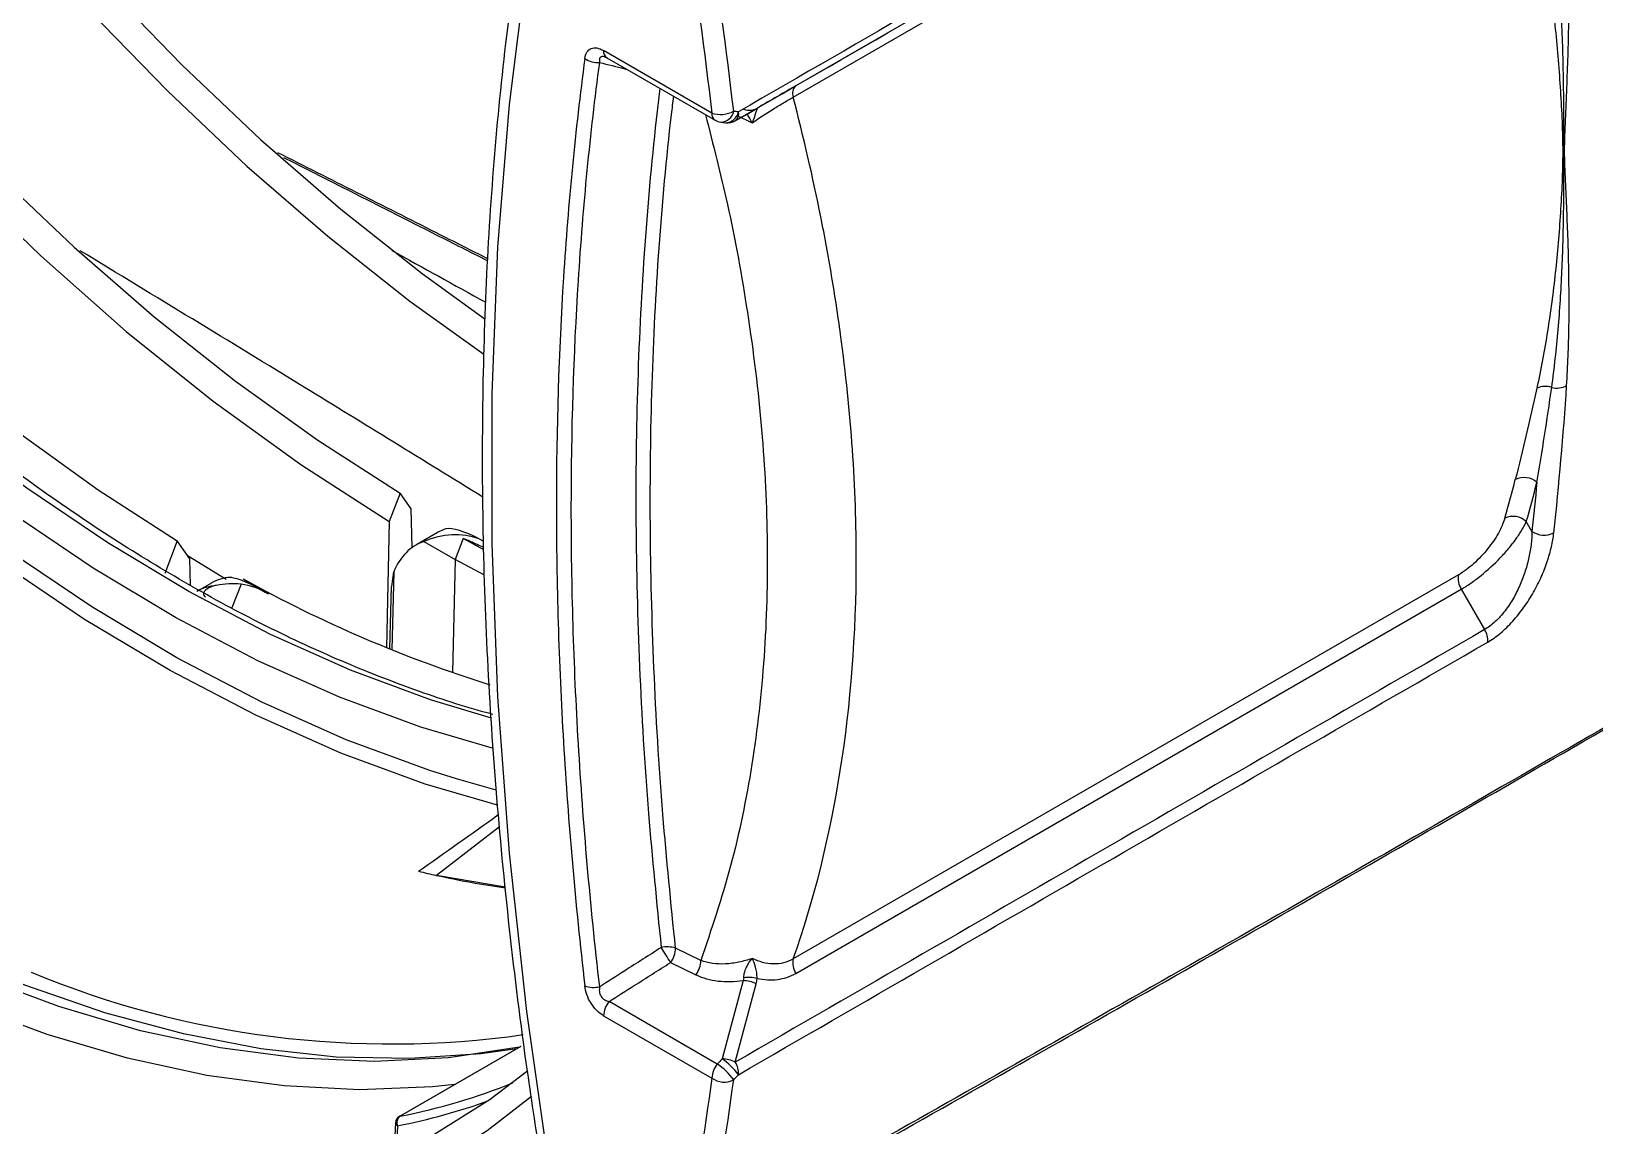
# Model space of a CAD drawing. Extents: x 9.3 to 87.2, y 1.1 to 68.8.
# Drawn here: x 59.204 to 62.226, y 48.544 to 50.66 of the extents above; entities that cross this region are included whole.
import ezdxf

# ---------------------------------------------------------------- set-up
doc = ezdxf.new("R2010")
doc.units = 0
doc.header["$MEASUREMENT"] = 0
doc.layers.add('OBJECT', color=7, linetype='CONTINUOUS')

msp = doc.modelspace()

# ---------------------------------------------------------------- linework, layer by layer
at = {"layer": 'OBJECT'}
for p, q in [((61.9679, 51.2969), (60.6818, 50.5545)), ((60.6766, 50.5326), (61.9627, 51.275)), ((60.5193, 50.5018), (60.3101, 50.6226)), ((60.3164, 50.6088), (60.5255, 50.4881)), ((60.6052, 50.5103), (60.5647, 50.4869)), ((60.5682, 50.4971), (60.5973, 50.4831)), ((60.5368, 50.4843), (60.5459, 50.4831)), ((59.9171, 49.7669), (59.8959, 49.7123)), ((59.9383, 49.7368), (59.9171, 49.7669)), ((59.8959, 49.7123), (59.8904, 49.4688)), ((59.94, 49.6621), (59.9383, 49.7368)), ((62.1044, 49.6933), (62.0935, 49.7121)), ((59.9904, 49.6917), (59.9473, 49.6668)), ((59.4861, 49.6749), (59.4618, 49.6121)), ((59.5105, 49.6402), (59.4861, 49.6749)), ((59.9626, 49.6737), (60.0231, 49.6388)), ((60.0389, 49.6793), (60.0231, 49.6388)), ((60.0786, 49.6578), (60.0389, 49.6793)), ((60.0696, 49.6789), (60.0781, 49.674)), ((59.5803, 49.6002), (59.5069, 49.6453)), ((59.5117, 49.5886), (59.5105, 49.6402)), ((60.0231, 49.6388), (60.0183, 49.4205)), ((60.0801, 49.6083), (60.0231, 49.6388)), ((59.5521, 49.5934), (59.5237, 49.577)), ((59.6093, 49.5909), (59.5917, 49.5455)), ((59.9008, 49.5869), (59.9044, 49.6148)), ((59.9044, 49.6148), (59.9011, 49.4645)), ((61.9627, 49.6092), (60.6766, 48.8667)), ((59.8993, 49.5867), (59.8966, 49.4663)), ((60.6818, 48.8389), (61.9679, 49.5813)), ((61.9679, 49.5813), (62.0129, 49.5033)), ((60.1023, 49.1932), (60.0261, 49.2147)), ((60.1089, 49.1221), (59.9871, 49.0282)), ((60.12, 49.0056), (59.9871, 49.0282)), ((60.4979, 48.8639), (60.4491, 48.8877)), ((60.4396, 48.8599), (60.4885, 48.8361)), ((60.5796, 48.8249), (60.5391, 48.6737)), ((60.5647, 48.6673), (60.6052, 48.8185)), ((60.5299, 48.6636), (60.3208, 48.7844)), ((60.3101, 48.757), (60.5193, 48.6363)), ((60.1486, 48.6969), (59.9154, 48.5623)), ((60.1501, 48.6975), (59.917, 48.5629)), ((59.9079, 48.5501), (59.9048, 48.4873)), ((59.9117, 48.5444), (59.909, 48.4892))]:
    msp.add_line(p, q, dxfattribs=at)
at = {"layer": 'OBJECT', "flags": 128}
for points in [[(58.0249, 53.0439), (58.0921, 52.8376), (58.1684, 52.6313), (58.2534, 52.4259), (58.3469, 52.2221), (58.4484, 52.0209), (58.5576, 51.823), (58.6739, 51.6292), (58.797, 51.4403), (58.9263, 51.2571), (59.0613, 51.0803), (59.2015, 50.9106), (59.3462, 50.7487), (59.495, 50.5953), (59.6472, 50.4509), (59.8022, 50.3162), (59.9594, 50.1916), (60.0811, 50.1033)], [(57.9774, 53.01), (58.0462, 52.8019), (58.1241, 52.594), (58.2108, 52.387), (58.3058, 52.1818), (58.4089, 51.9791), (58.5195, 51.7799), (58.6374, 51.5849), (58.7619, 51.3948), (58.8927, 51.2105), (59.0292, 51.0326), (59.1707, 50.8619), (59.3169, 50.699), (59.4671, 50.5446), (59.6206, 50.3994), (59.777, 50.2638), (59.9355, 50.1385), (60.0786, 50.0355)], [(57.6643, 52.8357), (57.7315, 52.6294), (57.8078, 52.4231), (57.8928, 52.2177), (57.9863, 52.0139), (58.0878, 51.8127), (58.1969, 51.6148), (58.3133, 51.421), (58.4364, 51.2322), (58.5657, 51.0489), (58.7007, 50.8721), (58.8408, 50.7024), (58.9856, 50.5405), (59.1344, 50.3871), (59.2866, 50.2427), (59.4416, 50.108), (59.5988, 49.9834), (59.7575, 49.8696), (59.9171, 49.7669)], [(58.3247, 51.3018), (58.4597, 51.1026), (58.6014, 50.9102), (58.7492, 50.7256), (58.9024, 50.5494), (59.0603, 50.3825), (59.2223, 50.2257), (59.3876, 50.0797), (59.5555, 49.945), (59.7251, 49.8224), (59.8959, 49.7123)], [(60.2064, 48.4538), (60.1618, 48.7649), (60.1282, 49.0715), (60.1058, 49.3732), (60.0946, 49.6693), (60.0946, 49.9592), (60.1058, 50.2423), (60.1282, 50.5181), (60.1618, 50.786), (60.2064, 51.0455)], [(60.0934, 49.3323), (59.9755, 49.3677), (59.8211, 49.4249), (59.6652, 49.4947), (59.5085, 49.5769), (59.3517, 49.671), (59.1955, 49.7768), (59.0404, 49.8937), (58.8873, 50.0212), (58.7367, 50.1588), (58.5893, 50.3058), (58.4458, 50.4617), (58.3067, 50.6258), (58.1727, 50.7973), (58.0444, 50.9756)], [(60.097, 49.2738), (59.9567, 49.3148), (59.7999, 49.3726), (59.6416, 49.4433), (59.4825, 49.5266), (59.3232, 49.6222), (59.1644, 49.7295), (59.0069, 49.8482), (58.8514, 49.9778), (58.6984, 50.1176), (58.5488, 50.2671), (58.403, 50.4255), (58.2619, 50.5923), (58.1259, 50.7667), (57.9957, 50.9479)], [(60.105, 49.1642), (59.965, 49.2049), (59.8022, 49.2646), (59.6378, 49.3377), (59.4725, 49.424), (59.307, 49.5231), (59.1421, 49.6345), (58.9786, 49.7578), (58.817, 49.8924), (58.6581, 50.0377), (58.5027, 50.1931), (58.3514, 50.3578), (58.2049, 50.5313), (58.0638, 50.7126), (57.9288, 50.9011)], [(60.0261, 49.2147), (59.974, 49.2311), (59.8124, 49.2904), (59.6492, 49.3631), (59.4851, 49.4488), (59.3208, 49.5472), (59.1572, 49.6578), (58.9948, 49.7802), (58.8344, 49.9138), (58.6767, 50.058), (58.5225, 50.2122), (58.3723, 50.3757), (58.2268, 50.5478), (58.0867, 50.7277), (57.9526, 50.9147)], [(59.1812, 49.8831), (59.3332, 49.7736), (59.4861, 49.6749)], [(60.1421, 48.6932), (60.0727, 48.6833), (59.9353, 48.674), (59.7933, 48.6772), (59.6474, 48.6932), (59.4981, 48.7217), (59.346, 48.7627), (59.1916, 48.8159), (59.0357, 48.8813), (58.8787, 48.9586), (58.7212, 49.0474), (58.604, 49.1208)], [(60.1473, 48.6961), (60.0101, 48.6756), (59.8676, 48.6686), (59.7205, 48.675), (59.5693, 48.6949), (59.4147, 48.7281), (59.2572, 48.7746), (59.0976, 48.8341), (58.9365, 48.9063)], [(60.0219, 48.6238), (59.9794, 48.6195), (59.8382, 48.6139), (59.6925, 48.6213), (59.5429, 48.6416), (59.3901, 48.6749), (59.2345, 48.7209), (59.0769, 48.7795), (58.9178, 48.8504)], [(60.1638, 48.6505), (60.0909, 48.5948), (59.9821, 48.5265), (59.8663, 48.4703), (59.7441, 48.4264), (59.616, 48.3949), (59.4824, 48.376), (59.3439, 48.3698), (59.201, 48.3763), (59.0543, 48.3955), (58.9043, 48.4273), (58.7517, 48.4715), (58.5969, 48.528), (58.4407, 48.5966), (58.2837, 48.677)], [(60.1709, 48.6011), (60.0853, 48.5344), (59.9748, 48.4645), (59.8573, 48.407), (59.7332, 48.362), (59.603, 48.3297), (59.4673, 48.3103), (59.3265, 48.3038), (59.1812, 48.3102), (59.0321, 48.3296), (58.8795, 48.3618), (58.7243, 48.4067), (58.5669, 48.4642), (58.4081, 48.534), (58.2483, 48.6158)], [(59.917, 48.5629), (59.9159, 48.5626), (59.9154, 48.5623)]]:
    msp.add_lwpolyline(points, dxfattribs=at)
at = {"layer": 'OBJECT'}
for centre, radius, start, end in [((60.3241, 50.6206), 0.0141, 172.0726, 236.6148), ((60.2981, 50.6422), 0.0427, 235.2778, 276.0068), ((60.6944, 50.5399), 0.0193, 131.0659, 202.2912), ((60.5333, 50.4998), 0.0141, 172.0726, 236.6148), ((60.5362, 50.5523), 0.0532, 251.4776, 298.374), ((60.5364, 50.5098), 0.0256, 270.8863, 350.091), ((60.5455, 50.5087), 0.0255, 270.8989, 350.0529), ((60.5543, 50.5002), 0.0169, 308.0611, 13.8006), ((60.5917, 50.5371), 0.03, 248.9456, 299.9979), ((60.5405, 50.514), 0.03, 240.0027, 262.7593), ((60.5497, 50.5129), 0.03, 262.7715, 299.9863), ((62.13, 49.934), 0.0394, 71.3065, 113.9306), ((62.152, 50.0128), 0.0426, 257.1961, 297.1142), ((60.1147, 50.2841), 2.0181, 343.7227, 345.9295), ((62.0889, 49.7588), 0.0385, 49.0783, 115.56), ((60.1393, 50.2828), 2.0358, 343.7222, 345.9296), ((62.068, 49.6844), 0.0377, 47.4078, 115.3282), ((62.1279, 49.728), 0.042, 235.884, 296.4737), ((60.8522, 51.8319), 2.5514, 240.9515, 252.6293), ((61.9984, 49.6014), 0.0365, 167.7151, 213.3525), ((61.9787, 49.482), 0.0403, 355.7749, 31.9018), ((60.4227, 51.0271), 2.0457, 256.7093, 257.7053), ((60.3978, 50.9082), 1.9243, 257.6763, 261.7121), ((60.4333, 48.8381), 0.052, 72.3063, 103.1799), ((59.8249, 48.4924), 0.7162, 30.8716, 33.6035), ((60.401, 48.8885), 0.0481, 323.4062, 358.9695), ((60.7123, 48.859), 0.0365, 167.7151, 213.3525), ((59.8997, 50.519), 1.8166, 247.4769, 278.0774), ((60.4499, 48.8648), 0.0481, 323.4097, 358.9671), ((60.2905, 48.8628), 0.0511, 250.8786, 283.6479), ((60.5772, 48.7612), 0.0638, 63.9602, 87.851), ((60.5901, 48.7486), 0.0823, 78.3709, 96.4132), ((60.3561, 48.7549), 0.046, 140.2276, 177.361), ((60.1512, 48.6925), 0.00515, 101.3367, 119.8783), ((60.5653, 48.6342), 0.046, 140.2276, 177.361), ((60.4537, 48.5536), 0.1339, 36.3337, 55.2834), ((60.5367, 48.61), 0.0638, 63.9605, 87.8514), ((60.463, 48.5638), 0.1337, 36.3454, 55.3136), ((60.5305, 48.646), 0.0403, 355.809, 31.9489), ((60.5433, 48.6699), 0.0412, 234.5115, 296.3201), ((59.9229, 48.5493), 0.015, 119.9973, 177.1819), ((59.9258, 48.5503), 0.0154, 125.1559, 202.9324), ((59.9148, 48.5505), 0.00688, 183.2721, 242.8592)]:
    msp.add_arc(centre, radius, start, end, dxfattribs=at)
for centre, major_axis, ratio, start_param, end_param in [((553.1131, -178.4378), (812.5153, -422.9511), 0.033748, 4.077768, 4.078049), ((59.9928, 49.4043), (0.0616, 0.2789), 0.697888, 6.203652, 6.737814), ((60.1187, 49.477), (-0.1298, 0.2137), 0.562077, 6.157256, 6.270761), ((60.195, 49.5211), (0.2006, -0.172), 0.218443, 2.417157, 2.951319), ((60.069, 49.4484), (-0.1199, 0.2194), 0.59229, 6.183476, 6.734294), ((59.6802, 49.3787), (-0.1295, 0.2139), 0.563005, 6.006412, 6.271469), ((59.5608, 49.3098), (0.0616, 0.2789), 0.697888, 0.066611, 0.303076), ((59.765, 49.4276), (0.2006, -0.172), 0.218443, 2.563301, 2.799767), ((59.6456, 49.3588), (-0.1202, 0.2192), 0.591408, 6.031055, 6.296113), ((45.1044, 43.1959), (31.7194, 20.5736), 0.092381, 5.138737, 5.144235), ((58.7205, 51.9087), (-1.4493, 3.2665), 0.569246, 3.011808, 3.12298), ((58.7093, 51.9037), (-1.4568, 3.2795), 0.569298, 3.011564, 3.100557)]:
    msp.add_ellipse(centre, major_axis=major_axis, ratio=ratio, start_param=start_param, end_param=end_param, dxfattribs=at)
for points in [[(60.5647, 50.4869), (61.0474, 50.7656), (61.5299, 51.0441), (62.0129, 51.3229)], [(62.0189, 51.3403), (61.5359, 51.0614), (61.0534, 50.7829), (60.5707, 50.5042)], [(60.4703, 50.861), (60.4891, 50.7403), (60.5054, 50.6206), (60.5193, 50.5018)], [(60.5615, 50.5054), (60.5476, 50.6247), (60.5312, 50.7449), (60.5123, 50.866)], [(60.5707, 50.5042), (60.5676, 50.5046), (60.5646, 50.505), (60.5615, 50.5054)], [(60.5796, 50.5089), (60.5804, 50.5091), (60.5808, 50.5091), (60.5809, 50.5091)], [(60.6067, 50.5111), (60.6066, 50.5111), (60.6061, 50.5108), (60.6052, 50.5103)], [(62.114, 49.97), (62.1007, 49.9087), (62.0863, 49.8495), (62.0723, 49.7935)], [(62.114, 49.7878), (62.1241, 49.8473), (62.1338, 49.9086), (62.1426, 49.9713)], [(62.1467, 49.6905), (62.1569, 49.784), (62.1652, 49.8788), (62.1715, 49.9749)], [(62.114, 49.7878), (62.1111, 49.7562), (62.1078, 49.7247), (62.1044, 49.6933)], [(59.6618, 49.5723), (59.6454, 49.5823), (59.6279, 49.5885), (59.6093, 49.5909)], [(59.6134, 49.6014), (59.6297, 49.5918), (59.6458, 49.582), (59.6618, 49.5723)], [(59.6175, 49.5956), (59.6311, 49.5903), (59.6466, 49.583), (59.664, 49.5735)], [(62.0129, 49.5033), (61.5299, 49.2251), (61.0474, 48.946), (60.5647, 48.6673)], [(60.5707, 48.643), (61.0534, 48.9217), (61.5359, 49.2008), (62.0189, 49.479)], [(60.5809, 48.8304), (60.5808, 48.8284), (60.5804, 48.8266), (60.5796, 48.8249)], [(60.6052, 48.8185), (60.6061, 48.8219), (60.6066, 48.8255), (60.6067, 48.8292)], [(60.5391, 48.6737), (60.536, 48.6703), (60.533, 48.667), (60.5299, 48.6636)], [(60.5193, 48.6363), (60.5054, 48.5332), (60.489, 48.4319), (60.4701, 48.3327)], [(60.5121, 48.3282), (60.5311, 48.4278), (60.5475, 48.5294), (60.5615, 48.6329)], [(60.5615, 48.6329), (60.5646, 48.6363), (60.5676, 48.6396), (60.5707, 48.643)]]:
    msp.add_open_spline(points, degree=3, dxfattribs=at)
for points, knots in [([(60.19, 51.0816), (60.1824, 51.0414), (60.1603, 50.9248), (60.1303, 50.7267), (60.1032, 50.4855), (60.0849, 50.2382), (60.0755, 49.9852), (60.0749, 49.7271), (60.0832, 49.464), (60.1003, 49.1966), (60.1264, 48.9251), (60.1566, 48.6822), (60.1803, 48.5291), (60.1896, 48.4688)], [0, 0, 0, 0, 0.0517747, 0.1500101, 0.2482565, 0.3465125, 0.4447733, 0.5430351, 0.6412947, 0.7395502, 0.8378003, 0.9360439, 1, 1, 1, 1]), ([(60.0961, 49.3395), (60.0925, 49.3404), (60.0428, 49.3534), (59.9455, 49.3856), (59.8037, 49.4408), (59.6605, 49.5072), (59.5166, 49.5839), (59.3725, 49.6708), (59.2288, 49.7676), (59.0859, 49.8739), (58.9445, 49.9893), (58.805, 50.1134), (58.6679, 50.2458), (58.5338, 50.386), (58.4032, 50.5334), (58.2767, 50.6876), (58.1624, 50.8368), (58.0925, 50.9365), (58.0615, 50.9808)], [0, 0, 0, 0, 0.005309, 0.07254, 0.139754, 0.206945, 0.274127, 0.341307, 0.408491, 0.475683, 0.542885, 0.610099, 0.677325, 0.744561, 0.811808, 0.879063, 0.946327, 1, 1, 1, 1]), ([(62.1715, 49.9749), (62.1739, 50.0129), (62.1753, 50.0506), (62.1765, 50.1259), (62.1763, 50.1634), (62.1749, 50.2386), (62.1736, 50.2762), (62.1711, 50.3328), (62.1702, 50.3518), (62.1685, 50.3898), (62.1676, 50.409), (62.1676, 50.4484), (62.1685, 50.4687), (62.1702, 50.5095), (62.1711, 50.53), (62.1736, 50.5916), (62.1749, 50.6329), (62.1763, 50.7155), (62.1765, 50.7568), (62.1753, 50.8393), (62.1739, 50.8804), (62.1715, 50.9213)], [0, 0, 0, 0, 0.125, 0.125, 0.25, 0.25, 0.375, 0.375, 0.4375, 0.4375, 0.5, 0.5, 0.5625, 0.5625, 0.625, 0.625, 0.75, 0.75, 0.875, 0.875, 1, 1, 1, 1]), ([(62.114, 50.9079), (62.1219, 50.867), (62.1287, 50.8261), (62.1404, 50.7448), (62.1454, 50.7043), (62.1537, 50.624), (62.157, 50.5841), (62.1607, 50.5249), (62.1618, 50.5052), (62.1634, 50.466), (62.1639, 50.4464), (62.1639, 50.4071), (62.1634, 50.3873), (62.1618, 50.348), (62.1607, 50.3284), (62.157, 50.2699), (62.1537, 50.2314), (62.1454, 50.1552), (62.1404, 50.1176), (62.1287, 50.0432), (62.1219, 50.0064), (62.114, 49.97)], [0, 0, 0, 0, 0.125, 0.125, 0.25, 0.25, 0.375, 0.375, 0.4375, 0.4375, 0.5, 0.5, 0.5625, 0.5625, 0.625, 0.625, 0.75, 0.75, 0.875, 0.875, 1, 1, 1, 1]), ([(62.1426, 49.9713), (62.1478, 50.0086), (62.1519, 50.046), (62.1584, 50.121), (62.1608, 50.1587), (62.1642, 50.2345), (62.1652, 50.2727), (62.1659, 50.3304), (62.166, 50.3497), (62.1659, 50.3885), (62.1658, 50.408), (62.1658, 50.4475), (62.1659, 50.4675), (62.166, 50.5076), (62.1659, 50.5277), (62.1652, 50.5883), (62.1642, 50.629), (62.1608, 50.7106), (62.1584, 50.7516), (62.1519, 50.8337), (62.1478, 50.8749), (62.1426, 50.9159)], [0, 0, 0, 0, 0.125, 0.125, 0.25, 0.25, 0.375, 0.375, 0.4375, 0.4375, 0.5, 0.5, 0.5625, 0.5625, 0.625, 0.625, 0.75, 0.75, 0.875, 0.875, 1, 1, 1, 1]), ([(60.2738, 50.6071), (60.2744, 50.6118), (60.2757, 50.616), (60.2797, 50.6227), (60.2825, 50.6252), (60.2891, 50.628), (60.293, 50.6283), (60.3014, 50.6269), (60.3057, 50.6251), (60.3101, 50.6226)], [0, 0, 0, 0, 0.25, 0.25, 0.5, 0.5, 0.75, 0.75, 1, 1, 1, 1]), ([(60.2738, 50.6071), (60.2554, 50.4693), (60.2417, 50.328), (60.2233, 50.0397), (60.2188, 49.8925), (60.2188, 49.5926), (60.2233, 49.4401), (60.2417, 49.1307), (60.2554, 48.9735), (60.2738, 48.8145)], [0, 0, 0, 0, 0.25, 0.25, 0.5, 0.5, 0.75, 0.75, 1, 1, 1, 1]), ([(60.3026, 48.8131), (60.2843, 48.9716), (60.2706, 49.1282), (60.2523, 49.4367), (60.2477, 49.5887), (60.2477, 49.8875), (60.2523, 50.0343), (60.2706, 50.3216), (60.2843, 50.4623), (60.3026, 50.5997)], [0, 0, 0, 0, 0.25, 0.25, 0.5, 0.5, 0.75, 0.75, 1, 1, 1, 1]), ([(60.3133, 50.6101), (60.3129, 50.6103), (60.3108, 50.6111), (60.3081, 50.6111), (60.3049, 50.6105), (60.3032, 50.6091), (60.3018, 50.6064), (60.3017, 50.6033), (60.3024, 50.6005), (60.3026, 50.5997)], [0, 0, 0, 0, 0.043909, 0.234732, 0.338112, 0.532303, 0.604853, 0.89022, 1, 1, 1, 1]), ([(60.3026, 50.5997), (60.3187, 50.5956), (60.3363, 50.5912), (60.3538, 50.5867), (60.3552, 50.5864)], [0, 0, 0, 0, 0.920357, 1, 1, 1, 1]), ([(60.3132, 50.6103), (60.3132, 50.6103), (60.3128, 50.6103), (60.3152, 50.6097), (60.3181, 50.6077), (60.3197, 50.6066)], [0, 0, 0, 0, 0.048796, 0.478178, 1, 1, 1, 1]), ([(60.419, 50.5496), (60.4172, 50.5348), (60.4051, 50.4355), (60.3881, 50.2478), (60.3743, 49.9825), (60.3709, 49.7105), (60.378, 49.4323), (60.3942, 49.1584), (60.4127, 48.9754), (60.4214, 48.8888)], [0, 0, 0, 0, 0.028742, 0.19323, 0.357719, 0.522049, 0.686941, 0.851832, 1, 1, 1, 1]), ([(60.4491, 48.8877), (60.4404, 48.974), (60.422, 49.1564), (60.4058, 49.4295), (60.3988, 49.7068), (60.4021, 49.9779), (60.4159, 50.2424), (60.4325, 50.4264), (60.4442, 50.5225), (60.4456, 50.5342)], [0, 0, 0, 0, 0.149036, 0.314898, 0.480761, 0.646058, 0.811513, 0.976968, 1, 1, 1, 1]), ([(60.5973, 50.4831), (60.6105, 50.492), (60.6244, 50.501), (60.6448, 50.5137), (60.6516, 50.5179), (60.6645, 50.5256), (60.6707, 50.5293), (60.6766, 50.5326)], [0, 0, 0, 0, 0.5, 0.5, 0.75, 0.75, 1, 1, 1, 1]), ([(60.6818, 50.5545), (60.6708, 50.5482), (60.6589, 50.5413), (60.6332, 50.5265), (60.62, 50.5188), (60.6067, 50.5111)], [0, 0, 0, 0, 0.5, 0.5, 1, 1, 1, 1]), ([(60.6766, 48.8667), (60.7171, 48.9813), (60.7473, 49.1028), (60.788, 49.359), (60.7984, 49.4937), (60.7986, 49.6707), (60.798, 49.7065), (60.7955, 49.7785), (60.7936, 49.8148), (60.786, 49.9244), (60.7783, 49.9985), (60.763, 50.1112), (60.7573, 50.149), (60.7445, 50.225), (60.7375, 50.2631), (60.7146, 50.3779), (60.6968, 50.4549), (60.6766, 50.5326)], [0, 0, 0, 0, 0.25, 0.25, 0.5, 0.5, 0.5625, 0.5625, 0.625, 0.625, 0.75, 0.75, 0.8125, 0.8125, 0.875, 0.875, 1, 1, 1, 1]), ([(60.5071, 50.4987), (60.5219, 50.4407), (60.5546, 50.3123), (60.5914, 50.1086), (60.6182, 49.889), (60.6292, 49.6661), (60.6231, 49.4495), (60.5993, 49.2414), (60.5592, 49.0442), (60.5184, 48.924), (60.4979, 48.8639)], [0, 0, 0, 0, 0.09539, 0.211348, 0.340499, 0.46965, 0.602437, 0.735225, 0.867612, 1, 1, 1, 1]), ([(60.5869, 50.4997), (60.5883, 50.4975), (60.5914, 50.4925), (60.5951, 50.4865), (60.5972, 50.4831), (60.5973, 50.4831)], [0, 0, 0, 0, 0.439526, 0.986628, 1, 1, 1, 1]), ([(60.6067, 50.5111), (60.6068, 50.5112), (60.6065, 50.5102), (60.6056, 50.5067), (60.6048, 50.5043), (60.6021, 50.4961), (60.5997, 50.4896), (60.5973, 50.4831)], [0, 0, 0, 0, 0.25, 0.25, 0.5, 0.5, 1, 1, 1, 1]), ([(59.6799, 50.4258), (59.782, 50.3741), (59.9173, 50.3057), (60.0526, 50.2374), (60.0858, 50.2206)], [0, 0, 0, 0, 0.754554, 1, 1, 1, 1]), ([(60.0856, 50.2163), (60.0529, 50.2328), (59.9217, 50.2991), (59.7906, 50.3655), (59.6922, 50.4154)], [0, 0, 0, 0, 0.2497241, 1, 1, 1, 1]), ([(60.0765, 49.7596), (59.9618, 49.8303), (59.7032, 49.9897), (59.4429, 50.1478), (59.2981, 50.2358)], [0, 0, 0, 0, 0.4438024, 1, 1, 1, 1]), ([(63.5957, 50.0982), (63.4498, 50.0132), (62.9036, 49.6951), (61.9511, 49.1427), (61.0708, 48.6427), (60.5912, 48.3727), (60.5121, 48.3282)], [0, 0, 0, 0, 0.14233, 0.532595, 0.922874, 1, 1, 1, 1]), ([(60.5031, 48.3177), (60.582, 48.3622), (61.0607, 48.6321), (61.9392, 49.1314), (62.8388, 49.6564), (63.3331, 49.9431), (63.428, 49.9981)], [0, 0, 0, 0, 0.081149, 0.491855, 0.902469, 1, 1, 1, 1]), ([(62.0519, 49.7185), (62.0506, 49.714), (62.0489, 49.7094), (62.0448, 49.6998), (62.0424, 49.6949), (62.0367, 49.6848), (62.0336, 49.6797), (62.0266, 49.6695), (62.0228, 49.6643), (62.0106, 49.6491), (62.0013, 49.6393), (61.9869, 49.6263), (61.9819, 49.6223), (61.9722, 49.6151), (61.9674, 49.6119), (61.9627, 49.6092)], [0, 0, 0, 0, 0.125, 0.125, 0.25, 0.25, 0.375, 0.375, 0.5, 0.5, 0.75, 0.75, 0.875, 0.875, 1, 1, 1, 1]), ([(61.9679, 49.5813), (61.9739, 49.5848), (61.9802, 49.5888), (61.9929, 49.5977), (61.9995, 49.6027), (62.0189, 49.6184), (62.0317, 49.6302), (62.049, 49.6483), (62.0546, 49.6545), (62.0647, 49.6667), (62.0694, 49.6727), (62.078, 49.6846), (62.0818, 49.6904), (62.0884, 49.7016), (62.0912, 49.707), (62.0935, 49.7121)], [0, 0, 0, 0, 0.125, 0.125, 0.25, 0.25, 0.5, 0.5, 0.625, 0.625, 0.75, 0.75, 0.875, 0.875, 1, 1, 1, 1]), ([(62.1044, 49.6933), (62.1042, 49.6773), (62.1023, 49.6605), (62.0968, 49.6346), (62.0944, 49.6257), (62.0888, 49.6081), (62.0855, 49.5992), (62.0778, 49.5816), (62.0735, 49.5728), (62.0638, 49.5558), (62.0583, 49.5475), (62.0495, 49.536), (62.0464, 49.5323), (62.0401, 49.5252), (62.0368, 49.5218), (62.0268, 49.5125), (62.0199, 49.5073), (62.0129, 49.5033)], [0, 0, 0, 0, 0.25, 0.25, 0.375, 0.375, 0.5, 0.5, 0.625, 0.625, 0.75, 0.75, 0.8125, 0.8125, 0.875, 0.875, 1, 1, 1, 1]), ([(62.0189, 49.479), (62.0271, 49.4838), (62.0353, 49.4896), (62.0476, 49.4999), (62.0517, 49.5036), (62.0596, 49.5114), (62.0635, 49.5155), (62.0749, 49.5281), (62.0822, 49.5372), (62.0956, 49.556), (62.1017, 49.5657), (62.113, 49.5854), (62.118, 49.5953), (62.1268, 49.615), (62.1307, 49.625), (62.1372, 49.6444), (62.1399, 49.6539), (62.1441, 49.6725), (62.1457, 49.6816), (62.1467, 49.6905)], [0, 0, 0, 0, 0.125, 0.125, 0.1875, 0.1875, 0.25, 0.25, 0.375, 0.375, 0.5, 0.5, 0.625, 0.625, 0.75, 0.75, 0.875, 0.875, 1, 1, 1, 1]), ([(60.0389, 49.6793), (60.0389, 49.6793), (60.0389, 49.6793), (60.0389, 49.6794), (60.0391, 49.6794), (60.0397, 49.6794), (60.042, 49.6787), (60.0508, 49.6751), (60.0633, 49.6693), (60.0742, 49.6644), (60.0784, 49.6624)], [0, 0, 0, 0, 0.000843, 0.001949, 0.004081, 0.012106, 0.043907, 0.170573, 0.676702, 1, 1, 1, 1]), ([(59.5615, 49.5888), (59.5586, 49.5882), (59.5557, 49.5874), (59.5499, 49.5853), (59.5471, 49.584), (59.5431, 49.5814), (59.5417, 49.5805), (59.5393, 49.5782), (59.5382, 49.5769), (59.537, 49.5744), (59.5367, 49.5735), (59.5366, 49.5716), (59.5368, 49.5707), (59.538, 49.5683), (59.5393, 49.5673), (59.5407, 49.5666)], [0, 0, 0, 0, 0.25, 0.25, 0.5, 0.5, 0.625, 0.625, 0.75, 0.75, 0.8125, 0.8125, 0.875, 0.875, 1, 1, 1, 1]), ([(60.4214, 48.8888), (60.3979, 48.8738), (60.3745, 48.8589), (60.351, 48.844), (60.3349, 48.8337), (60.3187, 48.8234), (60.3026, 48.8131)], [0, 0, 0, 0, 0.002120232, 0.002120232, 0.002120232, 0.003580258, 0.003580258, 0.003580258, 0.003580258]), ([(60.5973, 48.8677), (60.5886, 48.8647), (60.5799, 48.8623), (60.5626, 48.8587), (60.554, 48.8575), (60.5371, 48.8567), (60.5287, 48.8569), (60.5128, 48.8591), (60.5052, 48.861), (60.4979, 48.8639)], [0, 0, 0, 0, 0.25, 0.25, 0.5, 0.5, 0.75, 0.75, 1, 1, 1, 1]), ([(60.5809, 48.8304), (60.5811, 48.834), (60.5818, 48.8379), (60.5838, 48.8452), (60.5851, 48.8486), (60.5897, 48.858), (60.5935, 48.8632), (60.5973, 48.8677)], [0, 0, 0, 0, 0.25, 0.25, 0.5, 0.5, 1, 1, 1, 1]), ([(60.6766, 48.8667), (60.6707, 48.8633), (60.6645, 48.8608), (60.6515, 48.8576), (60.6449, 48.8569), (60.6313, 48.8572), (60.6243, 48.8582), (60.6107, 48.8619), (60.6039, 48.8644), (60.5973, 48.8677)], [0, 0, 0, 0, 0.25, 0.25, 0.5, 0.5, 0.75, 0.75, 1, 1, 1, 1]), ([(60.6067, 48.8292), (60.6068, 48.8328), (60.6065, 48.8367), (60.6056, 48.8441), (60.6048, 48.8476), (60.6021, 48.8574), (60.5997, 48.8628), (60.5973, 48.8677)], [0, 0, 0, 0, 0.25, 0.25, 0.5, 0.5, 1, 1, 1, 1]), ([(60.3208, 48.7844), (60.3369, 48.7947), (60.3531, 48.8049), (60.3692, 48.8152), (60.3927, 48.8301), (60.4161, 48.845), (60.4396, 48.8599)], [0, 0, 0, 0, 0.001459733, 0.001459733, 0.001459733, 0.003578793, 0.003578793, 0.003578793, 0.003578793]), ([(60.4885, 48.8361), (60.5016, 48.8297), (60.5161, 48.8259), (60.5393, 48.8232), (60.5473, 48.8228), (60.5633, 48.8232), (60.5714, 48.8238), (60.5796, 48.8249)], [0, 0, 0, 0, 0.5, 0.5, 0.75, 0.75, 1, 1, 1, 1]), ([(60.6067, 48.8292), (60.6134, 48.8277), (60.6201, 48.8267), (60.6332, 48.826), (60.6397, 48.8262), (60.6586, 48.8286), (60.6708, 48.8326), (60.6818, 48.8389)], [0, 0, 0, 0, 0.25, 0.25, 0.5, 0.5, 1, 1, 1, 1]), ([(60.3101, 48.757), (60.3057, 48.7596), (60.3013, 48.7629), (60.293, 48.7711), (60.2891, 48.7759), (60.2824, 48.7864), (60.2797, 48.792), (60.2757, 48.8035), (60.2744, 48.8091), (60.2738, 48.8145)], [0, 0, 0, 0, 0.25, 0.25, 0.5, 0.5, 0.75, 0.75, 1, 1, 1, 1]), ([(60.3026, 48.8131), (60.3019, 48.8101), (60.3016, 48.807), (60.3023, 48.8004), (60.3034, 48.7971), (60.307, 48.7914), (60.3095, 48.7891), (60.3149, 48.7859), (60.3178, 48.7849), (60.3208, 48.7844)], [0, 0, 0, 0, 0.25, 0.25, 0.5, 0.5, 0.75, 0.75, 1, 1, 1, 1])]:
    msp.add_open_spline(points, degree=3, knots=knots, dxfattribs=at)

doc.saveas('drawing.dxf')
